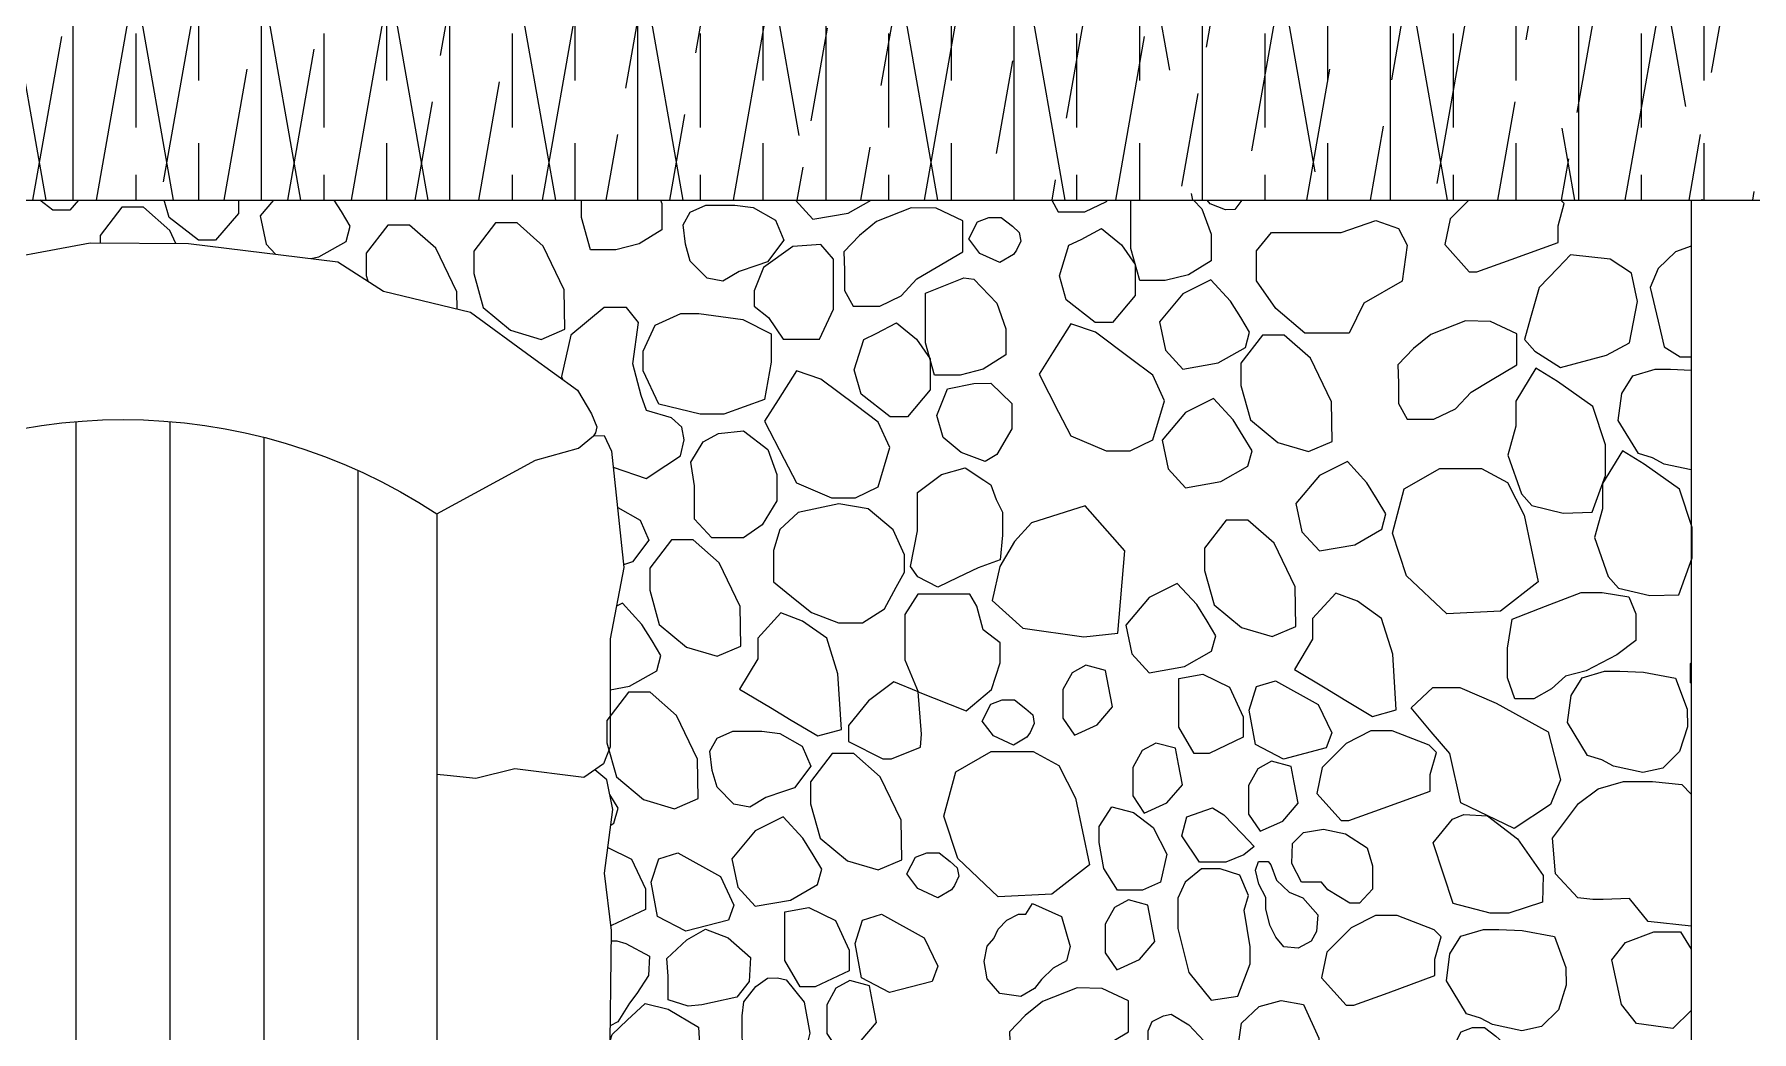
# Model space of a CAD drawing. Header units: millimetres. Extents: x -251401 to 377140, y -30451 to 275830.
# Drawn here: x 241882 to 244619, y -1166 to 424 of the extents above; entities that cross this region are included whole.
import ezdxf

# ---------------------------------------------------------------- set-up
doc = ezdxf.new("R2010")
doc.units = ezdxf.units.MM
for name, color, linetype in [('0-S8', 8, 'Continuous'), ('A-DOORS', 2, 'Continuous'), ('A-WALL', 4, 'Continuous')]:
    doc.layers.add(name, color=color, linetype=linetype)

# ---------------------------------------------------------------- blocks, each defined once
blk = doc.blocks.new('H24H24H24H')
at = {"layer": '0-S8', "color": 8}
for points in [[(2428.9, 3100), (2415.3, 3083.9), (2387.8, 3083.9), (2367.2, 3100)], [(2683.8, 3100), (2683.8, 3078.7), (2647.6, 3036), (2620.1, 3036), (2573.7, 3072.2), (2565.8, 3100)], [(2739.7, 3100), (2718.7, 3075), (2728.3, 3029.7), (2742.9, 3013.9)], [(2799.3, 3006.9), (2812.3, 3009.2), (2855.6, 3033.9), (2862.2, 3058.3), (2848.1, 3081.5), (2836.8, 3100)], [(3356.9, 3100), (3358.9, 3094.5), (3358.9, 3052.5), (3322.7, 3030.1), (3285.8, 3020.7), (3245.2, 3020.7), (3230.7, 3072.1), (3230.7, 3100)], [(3571.8, 3100), (3571.9, 3099.5), (3599.7, 3069.3), (3655.9, 3079), (3692.7, 3100)], [(3980.5, 3100), (3990.7, 3081.3), (4033.4, 3081.3), (4067.5, 3097.8), (4069.6, 3100)], [(4206.3, 3100), (4220, 3085.8), (4234.5, 3045.3), (4234.5, 3003.3), (4198.3, 2980.9), (4161.3, 2971.5), (4120.8, 2971.5), (4106.3, 3022.8), (4106.3, 3072.8), (4106.3, 3100)], [(4283.6, 3100), (4272.1, 3085), (4257.3, 3084.2), (4233, 3093.8), (4228.2, 3100)], [(4645.3, 3100), (4615.4, 3070.1), (4606.9, 3028.9), (4646, 2985.5), (4658.1, 2985.5), (4712.9, 3005.4), (4787.6, 3032.5), (4787.6, 3058.7), (4797.6, 3094.3), (4791.9, 3100)], [(2584.4, 3030.9), (2574.5, 3051.5), (2532.7, 3088.4), (2498.2, 3088.4), (2463.6, 3043.4), (2463.6, 3031.5)], [(3032.6, 2926.3), (3032.1, 2953.7), (2998.6, 3023.2), (2956.8, 3060.1), (2922.3, 3060.1), (2887.7, 3015.1), (2887.7, 2979.8), (2890.2, 2971)], [(5000, 3026.6), (4974.6, 3017.5), (4947, 2990.7), (4934.4, 2960.5), (4947, 2906.9), (4956.6, 2865.8), (4982.2, 2850), (5000, 2850)], [(3281.3, 2674.4), (3333.9, 2656.2), (3365.2, 2676.7), (3388.9, 2692.2), (3394.3, 2717.6), (3390.8, 2738.1), (3374.5, 2753), (3334.7, 2764.7), (3325.8, 2788.5), (3312.9, 2838.9), (3321.5, 2904.7), (3302.7, 2928.5), (3267, 2928.5), (3213.6, 2884.8), (3198.8, 2818.5), (3200.3, 2814.2)], [(5000, 2669.8), (4957, 2679), (4938.2, 2689), (4915.6, 2695.9), (4883.6, 2748.6), (4889.2, 2791.8), (4906.8, 2820), (4942.5, 2830.6), (4967, 2830.6), (5000, 2829)], [(3288.1, 2610.2), (3288.8, 2610.1), (3324.5, 2589.9), (3338, 2558.1), (3312, 2523.5), (3297.7, 2518.7)], [(3276.4, 2319.6), (3307.6, 2325), (3350.8, 2349.7), (3357.5, 2374.1), (3343.4, 2397.2), (3327.2, 2423.7), (3296, 2457.6), (3286.4, 2452.9)], [(5000, 2330.1), (4999, 2330.5), (4999, 2361.2), (5000, 2362.3)], [(5000, 1942.9), (4931.3, 1950.1), (4901.3, 1986.9), (4859.5, 1985), (4843.3, 1985), (4819, 1988.1), (4783.4, 2026.2), (4779, 2082.9), (4805.9, 2119.1), (4820, 2138.1), (4851.4, 2161.5), (4892, 2173.3), (4938.1, 2173.3), (4984.9, 2168.3), (5000, 2152.9)], [(3277.4, 2103.8), (3282.4, 2106.7), (3289.1, 2131), (3275.9, 2152.7)], [(3272.9, 2067.9), (3310.6, 2049.3), (3332.7, 2002.1), (3332.7, 1969.4), (3278.5, 1943.5), (3277.6, 1943.5)], [(3278.4, 1919.4), (3287.4, 1919.4), (3301.4, 1915.1), (3339, 1895.1), (3337.5, 1864), (3319, 1835.5), (3307.4, 1819.9), (3288.9, 1790.4), (3276.7, 1783.8)], [(5000, 1808.4), (4970.4, 1779.6), (4912.9, 1787.5), (4889, 1817.6), (4879.2, 1861.9), (4873.3, 1888.8), (4895.2, 1916.7), (4940.3, 1933.5), (4982.8, 1933.5), (5000, 1906.1)], [(3276.4, 1759.8), (3279.6, 1770.2), (3303.8, 1792.7), (3332.3, 1819.3), (3369.1, 1810.4), (3417.4, 1781.5), (3419.8, 1737.2), (3394.8, 1713.8), (3381.9, 1695.3), (3385.2, 1651), (3393.2, 1626.9), (3378.7, 1601.1), (3357, 1601.1), (3328, 1601.1), (3307, 1612.4), (3289.3, 1645.4), (3271.4, 1680.4)]]:
    blk.add_lwpolyline(points, dxfattribs=at)
for points in [[(3504.5, 3088.1), (3540.1, 3067.9), (3553.6, 3036.1), (3527.6, 3001.4), (3510.2, 2995.7), (3482.2, 2986.3), (3456.3, 2970.6), (3431.2, 2975.4), (3404.2, 3002.4), (3396.5, 3029.4), (3392.7, 3060.2), (3404.2, 3080.4), (3429.3, 3091.9), (3475.5, 3091.9)], [(3796.3, 3086.8), (3756.5, 3087.4), (3701.3, 3065.7), (3674, 3043.6), (3648.9, 3017.4), (3650.1, 2988.4), (3650.1, 2956), (3663.7, 2931), (3706.4, 2931), (3740.6, 2947.5), (3765.6, 2974.2), (3796.3, 2992.4), (3838.6, 3017.4), (3838.6, 3044.7), (3838.6, 3066.9)], [(3897.8, 3000.3), (3865.9, 3014.8), (3848.3, 3038.3), (3862.2, 3065.2), (3880.2, 3072), (3899.7, 3072), (3917.7, 3058.1), (3928.8, 3048.2), (3931.3, 3034.6), (3924.5, 3020.1), (3919.5, 3012.9)], [(4539.1, 2970.6), (4477.9, 2935.5), (4454.8, 2887.8), (4383.9, 2887.8), (4337.7, 2927.3), (4307.1, 2971.3), (4307.1, 3019), (4331, 3048.1), (4401.8, 3048.1), (4442.1, 3048.1), (4497.3, 3067.5), (4533.1, 3054.8), (4547.3, 3028)], [(3203.4, 2957), (3169.9, 3026.5), (3128.1, 3063.4), (3093.5, 3063.4), (3059, 3018.4), (3059, 2983.1), (3074.2, 2928.5), (3117.6, 2892.3), (3166.7, 2877.9), (3204.4, 2893.9)], [(4060, 3054.7), (4091.8, 3028.6), (4113.5, 2997.1), (4113.5, 2947.6), (4077.3, 2904.9), (4049.8, 2904.9), (4003.5, 2941.1), (3992.6, 2979.4), (4007.8, 3027.9), (4027.4, 3037.3)], [(3567.9, 3026), (3521.1, 2992.2), (3506, 2955.5), (3506, 2931), (3529, 2913), (3552.1, 2878.4), (3595.3, 2878.4), (3610.4, 2878.4), (3632.8, 2925.9), (3632.8, 2965.5), (3632.8, 3005.9), (3612.6, 3028.9)], [(4807.6, 3012.5), (4787.5, 2991.6), (4757.4, 2960.3), (4743.9, 2912), (4734.3, 2877.6), (4750.6, 2859.2), (4791.7, 2833.3), (4864.6, 2852.5), (4901.5, 2872.6), (4914.1, 2938), (4904.8, 2983.2), (4870.5, 3005.8)], [(3856.1, 2973.8), (3893, 2935.4), (3907.5, 2894.9), (3907.5, 2853), (3871.3, 2830.5), (3834.4, 2821.1), (3793.8, 2821.1), (3779.4, 2872.5), (3779.4, 2922.4), (3779.4, 2951.4), (3840.2, 2976)], [(4234.3, 2972.9), (4189.7, 2950.7), (4152.3, 2906.1), (4161.9, 2860.8), (4189.7, 2830.6), (4245.9, 2840.3), (4289.1, 2865), (4295.8, 2889.4), (4281.7, 2912.5), (4265.5, 2939)], [(3487.9, 2909.3), (3533.3, 2886.9), (3533.3, 2841.6), (3522.5, 2781.8), (3457.7, 2758.8), (3420.2, 2758.8), (3353.9, 2774.6), (3329.4, 2827.9), (3329.4, 2858.9), (3348.2, 2900.6), (3389.2, 2919.3), (3418.1, 2919.3)], [(3733, 2904.3), (3764.9, 2878.3), (3786.6, 2846.8), (3786.6, 2797.2), (3750.4, 2754.6), (3722.9, 2754.6), (3676.5, 2790.7), (3665.7, 2829.1), (3680.9, 2877.6), (3700.4, 2887)], [(4141.6, 2717.6), (4160.2, 2780.1), (4141.6, 2820.6), (4106.2, 2847.3), (4050.2, 2889.4), (4011, 2902.6), (3981.7, 2856.2), (3960.3, 2822.3), (3991.5, 2761.9), (4011.1, 2724), (4067.2, 2700.1), (4105.4, 2700.1)], [(4679.7, 2906.6), (4639.9, 2907.2), (4584.7, 2885.6), (4557.4, 2863.4), (4532.3, 2837.2), (4533.5, 2808.2), (4533.5, 2775.8), (4547.1, 2750.8), (4589.8, 2750.8), (4624, 2767.3), (4649, 2794), (4679.7, 2812.2), (4722, 2837.2), (4722, 2864.5), (4722, 2886.7)], [(4426.5, 2778.2), (4393, 2847.7), (4351.2, 2884.7), (4316.6, 2884.7), (4282, 2839.7), (4282, 2804.4), (4297.3, 2749.7), (4340.7, 2713.6), (4389.7, 2699.2), (4427.5, 2715.2)], [(3704, 2642.8), (3722.5, 2705.3), (3704, 2745.8), (3668.6, 2772.4), (3612.5, 2814.6), (3573.4, 2827.7), (3544.1, 2781.4), (3522.6, 2747.4), (3553.8, 2687), (3573.4, 2649.2), (3629.5, 2625.2), (3667.8, 2625.2)], [(4841.8, 2602.4), (4863, 2661), (4863, 2709.6), (4843, 2770.7), (4786.9, 2810.6), (4752, 2831.8), (4720.3, 2779.6), (4720.3, 2739.5), (4707.7, 2693.4), (4729.5, 2631.7), (4745.7, 2613), (4795.6, 2601.1)], [(3883.2, 2808), (3917.1, 2775.9), (3917.1, 2735.2), (3893, 2694.5), (3874.6, 2683.1), (3836.2, 2697.4), (3807.6, 2721.5), (3797.3, 2756.4), (3814.5, 2798.8), (3856.3, 2807.4)], [(4238.4, 2783.8), (4193.9, 2761.5), (4156.5, 2717), (4166, 2671.7), (4193.9, 2641.5), (4250.1, 2651.2), (4293.3, 2675.9), (4300, 2700.3), (4285.8, 2723.4), (4269.7, 2749.9)], [(3489.2, 2731.9), (3528, 2702.3), (3542.2, 2662.4), (3542.2, 2620.7), (3518.8, 2582.5), (3489.2, 2561.5), (3438.4, 2561.5), (3411, 2591.1), (3411, 2644.7), (3405.3, 2682.3), (3424.7, 2714.8), (3449.2, 2727.9)], [(4451.7, 2683.2), (4407.2, 2661), (4369.8, 2616.4), (4379.3, 2571.1), (4407.2, 2540.9), (4463.4, 2550.6), (4506.6, 2575.3), (4513.3, 2599.7), (4499.1, 2622.8), (4483, 2649.3)], [(4980, 2470.9), (5001.2, 2529.5), (5001.2, 2578.1), (4981.2, 2639.2), (4925.1, 2679.1), (4890.1, 2700.3), (4858.5, 2648.1), (4858.5, 2608), (4845.9, 2561.9), (4867.7, 2500.2), (4883.9, 2481.5), (4933.8, 2469.6)], [(3892.1, 2622.5), (3901.8, 2602.4), (3901.8, 2565.6), (3898, 2526.7), (3863, 2513.8), (3830.6, 2498.3), (3798.7, 2482.9), (3767.2, 2499.6), (3755.5, 2515.7), (3766.5, 2572.7), (3766.5, 2597.3), (3766.5, 2634.1), (3804.7, 2662.6), (3842.3, 2673), (3872.1, 2653.6), (3883.2, 2646.3)], [(4733.5, 2597.8), (4755.7, 2491.3), (4695.7, 2444.7), (4610.3, 2440.2), (4545.9, 2501.2), (4523.7, 2568.9), (4542.5, 2639.9), (4599.2, 2672.1), (4665.8, 2672.1), (4706.8, 2649.9)], [(3727.9, 2574.5), (3688, 2607.9), (3641, 2615.8), (3576, 2602.1), (3547.1, 2574.7), (3537, 2541.5), (3537, 2491.7), (3571.7, 2463.5), (3597.7, 2442.4), (3640.3, 2426), (3678.6, 2426), (3714, 2448.4), (3732.7, 2483), (3745.6, 2506.7), (3745.6, 2534.3)], [(4085.7, 2409.8), (4096.8, 2541), (4033.7, 2612.7), (3948.3, 2585.5), (3921, 2555.8), (3897.8, 2515.7), (3885.6, 2461.8), (3934.4, 2417.5), (4031.8, 2403.6)], [(4368.6, 2483.4), (4335.1, 2552.9), (4293.3, 2589.9), (4258.7, 2589.9), (4224.2, 2544.9), (4224.2, 2509.6), (4239.4, 2454.9), (4282.8, 2418.8), (4331.8, 2404.3), (4369.6, 2420.4)], [(3484, 2452.1), (3450.5, 2521.6), (3408.7, 2558.5), (3374.1, 2558.5), (3339.6, 2513.5), (3339.6, 2478.2), (3354.8, 2423.6), (3398.2, 2387.4), (3447.3, 2373), (3485, 2389)], [(3849.7, 2471.8), (3767, 2471.8), (3746.3, 2439.4), (3746.3, 2367), (3767.7, 2316.4), (3844.3, 2285.8), (3884.4, 2320.1), (3898.3, 2362.4), (3898.3, 2394.4), (3871.3, 2414.9), (3861.1, 2452.8)], [(4180.5, 2489), (4136, 2466.7), (4098.6, 2422.2), (4108.1, 2376.9), (4136, 2346.7), (4192.2, 2356.3), (4235.4, 2381.1), (4242.1, 2405.4), (4228, 2428.6), (4211.8, 2455.1)], [(4529.7, 2287.7), (4524, 2376.1), (4506.4, 2433.1), (4467.8, 2460.4), (4433.2, 2473.2), (4396.2, 2433.1), (4396.2, 2400.1), (4367.3, 2352), (4416.6, 2322.4), (4449.5, 2302.6), (4492, 2277.1)], [(4900.2, 2467.5), (4911.7, 2440.6), (4911.7, 2397.8), (4881.2, 2375.3), (4832.2, 2349.7), (4799.5, 2341.3), (4777, 2321), (4749.2, 2305.1), (4718.7, 2305.1), (4706.8, 2338.6), (4706.8, 2385.8), (4714.3, 2431.7), (4767.7, 2452.5), (4824.4, 2474.5), (4857.8, 2474.5)], [(3645.1, 2256.3), (3639.4, 2344.7), (3621.8, 2401.7), (3583.2, 2429), (3548.6, 2441.9), (3511.7, 2401.7), (3511.7, 2368.8), (3482.7, 2320.6), (3532, 2291), (3565, 2271.2), (3607.4, 2245.8)], [(4035, 2358.7), (4013, 2346.6), (3998.3, 2319.9), (3998.3, 2274.4), (4016.6, 2247.1), (4052.8, 2263.4), (4077.4, 2292.2), (4071.1, 2325.2), (4066.3, 2350.4)], [(3773, 2248.9), (3767.7, 2316.4), (3729, 2331.9), (3688.6, 2301.9), (3656.4, 2262.6), (3656.4, 2236.9), (3711.1, 2209.6), (3724.8, 2209.6), (3771.4, 2228.1)], [(4221.4, 2344.5), (4263.6, 2323.7), (4285.7, 2276.5), (4285.7, 2243.8), (4231.5, 2218), (4207.5, 2218), (4183, 2260.1), (4183, 2308), (4183, 2337.6)], [(4337.3, 2333.8), (4405.4, 2296), (4426.8, 2250.7), (4418, 2226.8), (4349.9, 2209.1), (4305.2, 2232.4), (4295.1, 2287.2), (4307.1, 2324.4)], [(4923.7, 2347.4), (4975.1, 2338), (4993.3, 2288.5), (4993.9, 2260.3), (4981.4, 2220.8), (4954.4, 2194.5), (4923, 2187.6), (4876, 2197.6), (4857.2, 2207.7), (4834.6, 2214.6), (4802.7, 2267.2), (4808.3, 2310.4), (4825.9, 2338.6), (4861.6, 2349.3), (4886.1, 2349.3)], [(3415.6, 2209), (3382.1, 2278.5), (3340.3, 2315.5), (3305.7, 2315.5), (3271.2, 2270.5), (3271.2, 2235.1), (3286.5, 2180.5), (3329.9, 2144.4), (3378.9, 2129.9), (3416.6, 2146)], [(3919.3, 2231.4), (3887.4, 2246), (3869.7, 2269.5), (3883.6, 2296.4), (3901.6, 2303.2), (3921.1, 2303.2), (3939.1, 2289.3), (3950.2, 2279.4), (3952.7, 2265.8), (3945.9, 2251.2), (3940.9, 2244.1)], [(4689.2, 2298.3), (4772, 2252.6), (4791.7, 2176.1), (4775.7, 2136.6), (4717.6, 2098.3), (4632.4, 2139), (4615.1, 2218), (4585.4, 2252.6), (4553.3, 2290.9), (4587.9, 2323), (4631.1, 2323)], [(3547.2, 2249.8), (3582.8, 2229.5), (3596.3, 2197.8), (3570.3, 2163.1), (3552.9, 2157.3), (3524.9, 2148), (3499, 2132.3), (3473.9, 2137.1), (3446.9, 2164.1), (3439.2, 2191), (3435.4, 2221.8), (3446.9, 2242.1), (3472, 2253.6), (3518.2, 2253.6)], [(4582.2, 2231.1), (4523.2, 2253.9), (4489, 2253.9), (4449.9, 2233.9), (4411.5, 2195.5), (4402.9, 2154.3), (4442.1, 2110.9), (4454.2, 2110.9), (4508.9, 2130.8), (4583.6, 2158), (4583.6, 2184.2), (4593.6, 2219.7)], [(3740.5, 2111.4), (3707, 2180.9), (3665.2, 2217.8), (3630.6, 2217.8), (3596.1, 2172.9), (3596.1, 2137.5), (3611.3, 2082.9), (3654.7, 2046.8), (3703.8, 2032.3), (3741.5, 2048.4)], [(4018.3, 2146.8), (4040.5, 2040.3), (3980.6, 1993.7), (3895.1, 1989.3), (3830.7, 2050.3), (3808.5, 2117.9), (3827.4, 2188.9), (3884, 2221.1), (3950.6, 2221.1), (3991.7, 2198.9)], [(4146.4, 2234.6), (4124.4, 2222.6), (4109.7, 2195.8), (4109.7, 2150.3), (4128, 2123), (4164.2, 2139.3), (4188.8, 2168.1), (4182.5, 2201.1), (4177.7, 2226.3)], [(4330.8, 2205.4), (4308.8, 2193.4), (4294.1, 2166.7), (4294.1, 2121.1), (4312.5, 2093.9), (4348.7, 2110.1), (4373.3, 2138.9), (4367, 2171.9), (4362.2, 2197.1)], [(3552.5, 2117), (3507.9, 2094.7), (3470.5, 2050.2), (3480.1, 2004.9), (3507.9, 1974.6), (3564.1, 1984.3), (3607.3, 2009.1), (3614, 2033.4), (3599.9, 2056.6), (3583.7, 2083)], [(4110.9, 2124.1), (4142.4, 2100.1), (4163.8, 2057.3), (4153.8, 2012.6), (4125.4, 2000), (4085.1, 2000), (4063.7, 2034.7), (4056.1, 2076.2), (4056.1, 2101.4), (4076.3, 2132.9)], [(4286.5, 2056.4), (4257.8, 2044.6), (4216.1, 2044.6), (4188, 2086.8), (4195.8, 2116.7), (4237, 2131.3), (4255, 2120), (4284.3, 2089.6), (4303.4, 2069.8)], [(4675, 2118.7), (4722.7, 2082.1), (4763.8, 2023.3), (4762.7, 1981.1), (4709.4, 1963.4), (4679.4, 1963.4), (4620.4, 1978.8), (4605.1, 2025.5), (4588.6, 2075.5), (4619.5, 2113.1), (4637.3, 2120.9)], [(4448.9, 2089.8), (4483.2, 2067.7), (4491.6, 2038.7), (4491.6, 2001.4), (4471, 1979.3), (4455.7, 1979.3), (4420.6, 2000.6), (4410.7, 2012.8), (4378.7, 2012.8), (4363.4, 2042.5), (4364.2, 2074.6), (4381.7, 2092.1), (4413.8, 2097.4)], [(3384.4, 2059.4), (3452.4, 2021.6), (3473.8, 1976.3), (3465, 1952.4), (3396.9, 1934.7), (3352.2, 1958), (3342.1, 2012.8), (3354.1, 2049.9)], [(3798.9, 1987.9), (3767, 2002.5), (3749.4, 2026), (3763.3, 2052.9), (3781.3, 2059.7), (3800.8, 2059.7), (3818.7, 2045.8), (3829.9, 2035.9), (3832.4, 2022.3), (3825.6, 2007.7), (3820.6, 2000.6)], [(4294.2, 1991.8), (4280.1, 2024.2), (4248.8, 2034.1), (4219.3, 2034.1), (4193.2, 2012.7), (4181.3, 1987.5), (4181.3, 1939.2), (4199.2, 1868.9), (4234.7, 1824.9), (4277.1, 1830.9), (4296.8, 1882.6), (4296.8, 1909.9), (4287.3, 1968.1)], [(4329.9, 2040.2), (4339, 2015.8), (4358.8, 1996.8), (4381, 1987.6), (4404.6, 1961), (4402.3, 1934.3), (4393.9, 1919), (4373.3, 1907.6), (4350.5, 1909.9), (4337.5, 1925.1), (4328.3, 1944.2), (4321.5, 1970.1), (4321.5, 1988.4), (4310.8, 2009.8), (4305.4, 2031.9), (4310, 2045.6), (4325.3, 2045.6)], [(3593.3, 1972.5), (3635.5, 1951.7), (3657.6, 1904.5), (3657.6, 1871.7), (3603.4, 1845.9), (3579.5, 1845.9), (3554.9, 1888.1), (3554.9, 1936), (3554.9, 1965.6)], [(3949.9, 1978.6), (3995.8, 1957.9), (4009.8, 1910.2), (4004.2, 1887.3), (3982.9, 1875.5), (3963.9, 1857.6), (3953.2, 1843.6), (3931.4, 1830.7), (3897.7, 1835.2), (3877.5, 1858.7), (3873, 1886.2), (3877.5, 1910.8), (3888.2, 1923.1), (3894.9, 1937.7), (3908.9, 1952.3), (3927.4, 1961.8), (3939.2, 1961.8)], [(4102.6, 1984.6), (4080.5, 1972.6), (4065.9, 1945.9), (4065.9, 1900.3), (4084.2, 1873.1), (4120.4, 1889.3), (4145, 1918.1), (4138.7, 1951.1), (4133.9, 1976.3)], [(3709.3, 1961.8), (3777.3, 1924), (3798.7, 1878.7), (3789.9, 1854.7), (3721.8, 1837.1), (3677.1, 1860.4), (3667, 1915.2), (3679, 1952.3)], [(4589.9, 1937), (4531, 1959.7), (4496.8, 1959.7), (4457.7, 1939.8), (4419.2, 1901.4), (4410.7, 1860.2), (4449.8, 1816.8), (4461.9, 1816.8), (4516.7, 1836.7), (4591.4, 1863.9), (4591.4, 1890.1), (4601.4, 1925.6)], [(3464.6, 1924.2), (3500.1, 1892.6), (3498.2, 1854.6), (3478.6, 1829.3), (3439.9, 1821.1), (3422.6, 1817.4), (3400.7, 1815.4), (3369, 1825.5), (3369, 1862.8), (3367.1, 1891.3), (3398.8, 1921), (3428.5, 1938.1)], [(4730.6, 1935.6), (4782, 1926.2), (4800.2, 1876.7), (4800.8, 1848.5), (4788.3, 1809.1), (4761.3, 1782.7), (4730, 1775.8), (4682.9, 1785.9), (4664.1, 1795.9), (4641.6, 1802.8), (4609.6, 1855.4), (4615.2, 1898.7), (4632.8, 1926.8), (4668.5, 1937.5), (4693, 1937.5)], [(3557.1, 1857), (3585.8, 1821.6), (3594.8, 1772.2), (3586.9, 1740.1), (3574.5, 1720.5), (3553.2, 1710.9), (3514.4, 1716.5), (3493, 1740.7), (3486.8, 1764.3), (3486.8, 1799.7), (3489.7, 1822.1), (3508.8, 1846.3), (3527.3, 1859.8), (3543.1, 1860.3)], [(3658.6, 1855.9), (3636.5, 1843.8), (3621.9, 1817.1), (3621.9, 1771.5), (3640.2, 1744.3), (3676.4, 1760.5), (3701, 1789.3), (3694.7, 1822.3), (3689.9, 1847.5)], [(4060.6, 1843.6), (4020.8, 1844.2), (3965.6, 1822.6), (3938.3, 1800.4), (3913.2, 1774.3), (3914.4, 1745.2), (3914.4, 1712.8), (3928, 1687.8), (3970.7, 1687.8), (4004.8, 1704.3), (4029.9, 1731), (4060.6, 1749.2), (4102.8, 1774.2), (4102.8, 1801.5), (4102.8, 1823.7)], [(4406.1, 1764.4), (4404.9, 1723.9), (4379.4, 1701.5), (4348, 1690), (4293.5, 1700.3), (4275.3, 1736.6), (4283.2, 1788), (4311, 1814.6), (4346.1, 1824.3), (4381.9, 1817.6)], [(4170.7, 1802.4), (4199, 1785.6), (4223, 1759.7), (4227.7, 1735.4), (4221.4, 1707.1), (4209.4, 1691.5), (4194.6, 1690.7), (4170.3, 1700.3), (4158.7, 1715.5), (4147.9, 1729.4), (4134, 1753.7), (4134.4, 1775.7), (4140.8, 1790.8), (4158.7, 1800)], [(4668.7, 1709.3), (4636.8, 1723.9), (4619.1, 1747.4), (4633, 1774.3), (4651, 1781.1), (4670.5, 1781.1), (4688.5, 1767.2), (4699.6, 1757.3), (4702.1, 1743.7), (4695.3, 1729.1), (4690.3, 1722)]]:
    blk.add_lwpolyline(points, close=True, dxfattribs=at)

msp = doc.modelspace()

# ---------------------------------------------------------------- hatches: boundary and pattern name
at = {"layer": '0-S8'}
h = msp.add_hatch(dxfattribs=at)
h.set_pattern_fill('GOST_WOOD', color=8, scale=50)
h.set_pattern_definition([(90, (136043.5, 0), (300, -2e-14), [500, -100]), (90, (136143.5, -100), (300, -2e-14), [300, -75, 150, -75]), (90, (136243.5, -250), (300, -2e-14), [500, -100])])
h.paths.add_polyline_path([(244523, 159.856), (245273, 159.856), (245323, 259.856), (242523, 2559.856), (242123, 2959.856), (241923, 2959.856), (241523, 2559.856), (238723, 259.856), (238773, 159.856), (239523, 159.856)])
h = msp.add_hatch(dxfattribs=at)
h.set_pattern_fill('GOST_WOOD', color=8, scale=100, angle=10)
h.set_pattern_definition([(100, (131043.5, 0), (590.8847, 104.189), [1000, -200]), (100, (131275.2, -162.23), (590.8847, 104.189), [600, -150, 300, -150]), (100, (131524.25, -422.94), (590.8847, 104.189), [1000, -200])])
h.paths.add_polyline_path([(242523, 2559.856), (241523, 2559.856), (238723, 259.856), (238773, 159.856), (245273, 159.856), (245323, 259.856)])
h = msp.add_hatch(dxfattribs=at)
h.set_pattern_fill('GOST_WOOD', color=8, scale=50, angle=350)
h.set_pattern_definition([(80, (136043.5, 0), (295.4423, -52.09445), [500, -100]), (80, (136124.62, -115.85), (295.4423, -52.09445), [300, -75, 150, -75]), (80, (136197.05, -280.93), (295.4423, -52.09445), [500, -100])])
h.paths.add_polyline_path([(242523, 2559.856), (241523, 2559.856), (238723, 259.856), (238773, 159.856), (245273, 159.856), (245323, 259.856)])

# ---------------------------------------------------------------- linework, layer by layer
at = {"layer": 'A-DOORS'}
msp.add_lwpolyline([(241523, -340.144, -0.3), (242523, -340.144), (242523, -2140.144), (241523, -2140.144)], format="xyb", close=True, dxfattribs=at)
at = {"layer": 'A-DOORS', "color": 8}
for points in [[(241948, -2140.144), (241948, -193.246)], [(242098, -2140.144), (242098, -193.246)], [(242248, -2140.144), (242248, -218.452)], [(242398, -2140.144), (242398, -271.166)]]:
    msp.add_lwpolyline(points, dxfattribs=at)
at = {"layer": 'A-WALL', "color": 3}
msp.add_lwpolyline([(244523, 159.856), (245273, 159.856), (245323, 259.856), (242523, 2559.856), (242123, 2959.856), (241923, 2959.856), (241523, 2559.856), (238723, 259.856), (238773, 159.856), (239523, 159.856)], close=True, dxfattribs=at)
at = {"layer": 'A-WALL'}
msp.add_lwpolyline([(239523, 159.856), (244523, 159.856), (244523, -2340.144), (244123, -2140.144), (239523, -2140.144)], close=True, dxfattribs=at)
at = {"layer": 'A-WALL', "color": 1}
for points in [[(241264.928, -213.299), (241261.526, -199.695), (241267.409, -182.864), (241341.602, -119.238), (241394.553, -106.009), (241462.729, -37.877), (241616.365, 19.766), (241776.036, 55.689), (241970.573, 91.416), (242127.594, 90.675), (242365.141, 61.557), (242438.248, 14.825), (242576.794, -18.992), (242674.353, -90.234), (242747.224, -143.447), (242769.673, -180.684), (242778.136, -201.546), (242775.979, -211.311), (242773, -215.734)], [(242523, -340.144), (242680.449, -254.714), (242748.924, -235.399), (242773, -215.734), (242790.141, -215.374), (242801.638, -240.267), (242821.219, -425.849), (242799.443, -539.321), (242799.443, -643.467), (242799.443, -711.861), (242788.867, -738.519), (242757.484, -760.537), (242647.31, -746.568), (242585.237, -761.885), (242539.521, -757.326), (242523, -755.679)], [(242523, -1581.064), (242591.365, -1584.464), (242670.261, -1584.464), (242730.488, -1571.223), (242790.321, -1580.213), (242803.019, -1548.489), (242787.185, -1456.235), (242797.989, -1384.371), (242785.001, -1331.714), (242798.9, -1225.403), (242801.555, -1004.572), (242790.752, -912.809), (242803.576, -811.345), (242794.384, -764.198), (242775.29, -748.045)]]:
    msp.add_lwpolyline(points, dxfattribs=at)
at = {"layer": 'A-WALL'}
msp.add_lwpolyline([(241523, -2140.144), (241523, -340.144, -0.3), (242523, -340.144), (242523, -2140.144)], format="xyb", dxfattribs=at)

# ---------------------------------------------------------------- block references
msp.add_blockref('H24H24H24H', (239523, -2940.144), dxfattribs=at)

doc.saveas('drawing.dxf')
